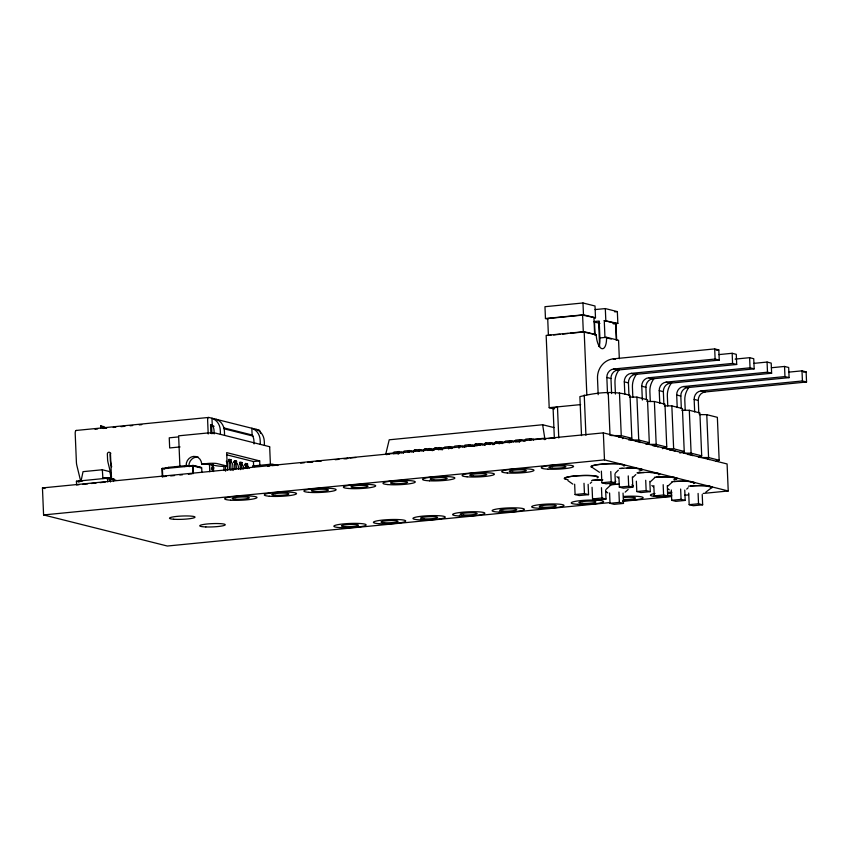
<?xml version="1.0" encoding="UTF-8"?>
<svg xmlns="http://www.w3.org/2000/svg" width="849" height="849" viewBox="0 0 849 849"><rect width="100%" height="100%" fill="white"/><g stroke="black" fill="none" stroke-linecap="round" stroke-linejoin="round"><path stroke-width="1.27" d="M81.111 480.767L83.032 471.651L102.326 469.762L109.935 471.673L111.293 479.483M167.486 468.361L168.304 467.353L187.003 465.517L190.558 466.409M615.472 472.978L618.348 470.176M606.303 489.183L610.718 485.087M632.929 477.361L635.805 474.57M650.398 481.744L654.802 477.658M667.855 486.137L672.27 482.041M590.246 483.357L591.721 481.999M625.172 492.133L628.175 489.48M686.724 489.088L688.189 487.729M705.806 492.144L710.592 488.493M628.578 439.517L631.847 438.286L630.054 395.401C613.891 390.37 595.934 392.663 579.888 396.621L581.523 435.611M646.047 443.9L649.305 442.679L647.511 399.783L636.92 397.12L629.438 397.056M662.422 448.686L666.773 447.062L664.969 404.166L654.388 401.513L646.906 401.439M679.879 453.079L684.23 451.445L682.437 408.549L671.846 405.896L664.364 405.833M698.43 457.059L701.699 455.839L699.894 412.943L689.314 410.279L681.821 410.216M715.898 461.442L719.156 460.222L717.363 417.326L706.771 414.662L699.289 414.599M184.18 466.557L185.379 466.324M639.106 471.036A17.044 2.197 -2.4 0 0 642.29 469.847L635.413 468.117A17.044 2.197 -2.4 0 0 619.515 468.489M658.697 474.835A17.044 2.197 -2.4 0 0 659.758 474.23L652.881 472.511A17.044 2.197 -2.4 0 0 636.973 472.872M674.032 479.812A17.044 2.197 -2.4 0 0 677.215 478.624L670.339 476.894A17.044 2.197 -2.4 0 0 654.441 477.255M693.622 483.612A17.044 2.197 -2.4 0 0 694.673 483.007L687.807 481.277A17.044 2.197 -2.4 0 0 671.899 481.648M711.239 488.037A17.044 2.197 -2.4 0 0 712.29 487.432L705.413 485.702A17.044 2.197 -2.4 0 0 688.486 486.169M112.673 479.261L113.957 479.101L113.405 479.834M108.821 478.412L110.317 478.189L110.476 481.988M187.332 466.366L188.605 466.292L187.077 466.218M110.317 478.189L105.234 477.722L102.888 477.955L102.92 478.634L102.326 469.762M604.966 337.446L604.255 320.561L617.849 323.427L617.35 311.604L605.316 308.58L595.096 309.577M550.99 335.175L548.412 335.429L547.701 318.545L582.605 315.117L595.499 317.813L595.011 305.99L582.976 302.976L544.962 306.701L545.461 318.524L547.86 319.128M545.461 318.524L583.475 314.799L595.499 317.813M614.729 311.87L617.35 311.604M613.02 323.66L615.599 323.405L616.31 340.3M613.912 323.809L617.849 323.427M619.324 358.713L618.56 340.311L606.526 337.297A12.788 5.052 84.4 0 1 601.899 348.663A12.788 5.052 84.4 0 1 596.21 334.708L584.186 331.683L546.162 335.408L549.197 407.69L554.291 408.974M553.58 334.92L560.043 334.294M562.632 334.039L567.801 333.53M570.379 333.275L583.305 332.001L596.21 334.708M598.768 346.519A12.788 5.052 84.4 0 0 599.903 337.944L606.526 337.297M598.184 394.689L597.494 378.389A18.062 16.428 -75.9 0 1 613.265 358.862L714.688 348.907L718.816 349.947L719.241 360.082L617.807 370.037L613.689 368.997A7.843 7.132 -75.9 0 0 606.844 377.465L607.523 393.777M716.185 350.202L718.816 349.947M718.976 354.585L732.156 353.29L736.274 354.33L736.699 364.465L635.275 374.42L631.147 373.38A7.843 7.132 -75.9 0 0 624.302 381.859L624.832 394.403M613.689 368.997L715.113 359.042L719.241 360.082M735.128 359.106L749.614 357.684L753.742 358.713L754.167 368.848L652.732 378.803L648.604 377.773A7.843 7.132 -75.9 0 0 641.77 386.242L642.343 400.038M631.147 373.38L732.581 363.425L736.699 364.465M753.901 363.361L767.072 362.067L771.2 363.107L771.624 373.231L670.201 383.186L666.072 382.156A7.843 7.132 -75.9 0 0 659.227 390.625L659.758 403.169M76.261 430.443L208.695 417.443M95.035 429.233L97.624 428.978M104.119 428.342L106.719 428.087M113.214 427.45L115.804 427.196M121.004 426.686L124.899 426.304M130.088 425.795L132.688 425.54M139.172 424.893L141.772 424.638M648.604 377.773L750.038 367.819L754.167 368.848M771.37 367.744L784.54 366.45L788.668 367.49L789.092 377.625L687.658 387.579L683.53 386.539A7.843 7.132 -75.9 0 0 676.695 395.008L677.215 407.562M666.072 382.156L767.496 372.202L771.624 373.231M788.827 372.127L801.997 370.843L806.125 371.873L806.55 382.008L705.116 391.962L700.998 390.922A7.843 7.132 -75.9 0 0 694.153 399.401L694.684 411.945M803.494 372.138L806.125 371.873M683.53 386.539L784.964 376.585L789.092 377.625M178.343 436.927L169.248 437.819L169.673 447.954L180.062 446.935M700.998 390.922L802.422 380.968L806.55 382.008M549.197 407.69L580.652 404.602M553.983 427.588L542.638 424.744L389.213 439.803L385.839 453.791L393.724 453.016M228.466 460.041L231.055 459.787L231.161 462.323M186.133 465.613A8.522 7.747 -75.9 0 1 193.561 456.401A8.522 7.747 -75.9 0 1 201.712 464.085L207.941 463.469A7.482 0.966 -2.4 0 1 216.919 463.543L227.235 466.133L226.672 452.623L259.667 460.911L259.879 465.825M168.601 467.884L162.159 468.361L164.61 468.977M189.794 466.122L192.893 465.348L201.478 467.512M187.3 466.048L190.197 465.761L187.3 466.048L189.507 466.6M233.974 461.421L236.553 461.177L236.659 463.703M201.287 467.99L192.691 465.836L162.392 468.807L162.721 476.703L166.202 476.363M165.268 468.064L167.656 468.446M239.471 462.811L242.05 462.556L242.156 465.082M226.779 454.831L253.437 461.527L259.667 460.911M244.968 464.191L247.547 463.936L247.706 467.735M227.235 466.133C218.575 467.417 210.297 463.66 201.712 464.085M79.053 484.705L76.59 484.949L76.431 481.234L107.6 478.167L110.073 478.794L110.179 481.266M211.412 468.011L214.022 467.746M211.252 469.094L213.831 468.839M401.842 452.973L401.81 452.22L399.168 451.551L394.488 452.008A3.619 1.433 84.4 0 0 393.299 453.483M411.977 451.986L411.945 451.222L409.292 450.564L404.623 451.021A3.619 1.433 84.4 0 0 403.317 453.324M413.452 452.326A3.619 1.433 84.4 0 1 414.747 450.023L419.417 449.567L422.07 450.235L422.102 450.989M423.577 451.328A3.619 1.433 84.4 0 1 424.871 449.025L429.552 448.569L432.194 449.238L432.258 450.755M433.701 450.341A3.619 1.433 84.4 0 1 434.996 448.039L439.676 447.582L442.318 448.24L442.382 449.758M452.485 448.007L452.453 447.253L449.8 446.585L445.131 447.041A3.619 1.433 84.4 0 0 443.942 448.516M462.609 447.02L462.578 446.256L459.925 445.587L455.255 446.043A3.619 1.433 84.4 0 0 454.066 447.519M472.734 446.022L472.702 445.258L470.059 444.6L465.379 445.056A3.619 1.433 84.4 0 0 464.085 447.359M474.209 446.362A3.619 1.433 84.4 0 1 475.514 444.059L480.184 443.603L482.837 444.271L482.869 445.025M484.344 445.364A3.619 1.433 84.4 0 1 485.639 443.061L490.308 442.605L492.961 443.274L493.025 444.791M494.468 444.377A3.619 1.433 84.4 0 1 495.763 442.074L500.443 441.618L503.086 442.276L503.117 443.04M513.242 442.042L513.21 441.289L510.567 440.62L505.887 441.077A3.619 1.433 84.4 0 0 504.709 442.552M523.377 441.056L523.345 440.291L520.692 439.623L516.022 440.09A3.619 1.433 84.4 0 0 514.834 441.554M533.501 440.058L533.469 439.294L530.816 438.636L526.147 439.092A3.619 1.433 84.4 0 0 524.852 441.395M401.609 452.241L404.23 451.976M410.799 451.339L414.737 450.946M419.99 450.437L423.927 450.044M429.859 449.461L434.444 449.015M439.697 448.505L444.95 447.985M451.509 447.338L454.141 447.083M462.015 446.309L464.647 446.054M472.532 445.279L475.153 445.025M480.407 444.505L485.66 443.985M490.626 443.507L494.85 443.082M501.419 442.446L505.367 442.053M511.926 441.406L515.874 441.024M522.432 440.376L526.38 439.994M532.949 439.347L544.761 438.19L544.825 439.708M609.455 502.64L167.327 546.024L43.586 514.94L42.45 487.92L603.352 432.873L727.094 463.957L728.23 490.977L703.152 493.439M82.756 484.344L87.691 483.856M91.395 483.495L96.064 483.039M99.959 482.657L105.159 482.136M170.628 475.928L174.576 475.536M179.85 475.026L182.482 474.761M188.382 474.188L191.863 473.848M300.631 463.108L304.324 462.747M309.248 462.259L312.941 461.898M335.281 459.702L338.974 459.341M343.898 458.863L347.591 458.492M43.586 514.94L604.477 459.893L642.205 469.37M601.379 471.131L601.867 482.752L611.216 481.839L615.345 482.869L614.963 473.827M615.345 482.869L605.995 483.792L601.867 482.752M618.9 476.809L619.335 487.135L628.684 486.222L632.802 487.252L632.367 476.926M632.802 487.252L623.453 488.175L619.335 487.135M574.656 484.195L575.091 494.532L584.441 493.609L588.559 494.649L588.134 484.323M588.559 494.649L579.209 495.561L575.091 494.532M636.357 481.192L636.792 491.529L646.142 490.605L650.27 491.645L649.835 481.309M650.27 491.645L640.921 492.558L636.792 491.529M592.061 487.294L592.549 498.915L601.899 498.002L606.027 499.032L605.645 489.99M606.027 499.032L596.677 499.955L592.549 498.915M653.826 485.575L654.261 495.912L663.6 494.988L667.728 496.028L667.293 485.702M667.728 496.028L658.378 496.952L654.261 495.912M622.646 501.334L671.474 496.548M684.676 495.254L688.635 494.861M609.582 492.972L610.017 503.298L619.367 502.385L623.484 503.425L623.049 493.089M623.484 503.425L614.135 504.338L610.017 503.298M671.283 489.969L671.718 500.294L681.068 499.382L685.196 500.411L684.761 490.085M685.196 500.411L675.846 501.334L671.718 500.294M688.698 493.057L689.176 504.677L698.525 503.765L702.654 504.805L702.219 494.468M702.654 504.805L693.304 505.717L689.176 504.677M594.268 321.527L599.192 321.049L599.903 337.944M113.957 479.101L109.659 479.059M174.798 467.375L176.825 467.385M108.322 478.836L109.797 478.719L109.765 478.051M611.28 435.548L621.256 435.633L631.847 438.286M628.738 439.931L638.724 440.015L649.305 442.679M646.206 444.314L656.181 444.398L666.773 447.062M666.157 448.728L673.65 448.792L684.23 451.445M683.625 453.111L691.107 453.175L701.699 455.839M699.841 457.484L708.575 457.558L719.156 460.222M639.902 468.807L641.313 469.306M604.255 320.561L615.599 323.405M606.228 337.764L611.269 339.027M613.265 358.862L615.323 359.382M606.844 377.465L610.972 378.505A7.843 7.132 -75.9 0 1 617.807 370.037M624.302 381.859L628.43 382.888A7.843 7.132 -75.9 0 1 635.275 374.42M641.77 386.242L645.898 387.271A7.843 7.132 -75.9 0 1 652.732 378.803M659.227 390.625L663.356 391.665A7.843 7.132 -75.9 0 1 670.201 383.186M676.695 395.008L680.813 396.048A7.843 7.132 -75.9 0 1 687.658 387.579M694.153 399.401L698.281 400.431A7.843 7.132 -75.9 0 1 705.116 391.962M655.566 472.723L659.673 473.763M673.024 477.117L677.131 478.146M690.492 481.5L694.588 482.529M708.098 485.925L712.205 486.955M640.199 468.881L728.23 490.977M495.763 442.074L497.535 442.52M502.268 443.581L500.507 443.136A2.08 0.828 84.4 0 0 499.934 443.592M485.639 443.061L487.4 443.507M475.514 444.059L477.276 444.505M451.636 448.548L449.864 448.102A2.08 0.828 84.4 0 0 449.301 448.559M441.501 449.546L439.74 449.1A2.08 0.828 84.4 0 0 439.166 449.556M434.996 448.039L437.649 448.697M424.871 449.025L426.644 449.471M414.747 450.023L416.509 450.469M214.181 433.913L214.054 430.751A11.292 10.273 -75.9 0 0 212.25 424.988L210.531 424.553L210.902 433.425M224.03 427.949L252.121 435.006A11.292 10.273 -75.9 0 1 253.925 440.758L254.063 443.931M214.118 426.294L211.592 425.657L211.932 433.786M224.2 428.83L253.182 436.11M277.772 465.528L272.041 464.085L252.567 466.005L254.859 466.579M100.861 428.246L100.766 425.88L104.204 426.739L105.923 428.299M231.055 459.787L228.986 459.277L229.41 469.401M236.553 461.177L234.483 460.657L234.855 469.518M242.05 462.556L239.991 462.036L240.309 469.635M247.547 463.936L245.488 463.416L245.701 468.489M187.045 465.836L188.881 466.303A8.522 7.747 -75.9 0 1 198.337 457.176M113.713 479.706L116.186 480.332M102.888 477.955L104.852 478.443M79.933 481.68A5.2 0.669 -2.4 0 0 78.639 481.786L79.159 481.245M76.431 481.234L78.639 481.786M42.45 487.92L44.997 488.568M594.183 321.941L599.914 323.384M675.051 451.021L671.41 450.193A16.195 2.091 -2.4 0 0 669.394 450.023M592.846 467.863L599.468 472.309M567.949 480.672L572.842 484.132M667.739 488.631L669.309 489.852M606.186 491.667L607.767 492.898M651.852 485.469L653.369 486.774M616.926 476.703L618.443 477.998M187.894 466.356L187.003 465.517L187.045 466.441M100.766 425.88L103.44 428.522M111.686 466.844L110.773 463.098A6.898 2.727 84.4 0 1 110.317 459.829L110.105 454.767A1.709 1.549 -75.9 0 1 110.816 453.228M542.638 424.744L544.761 438.19M243.854 468.202L243.79 467.65A5.126 4.659 -75.9 0 0 239.577 463.681M241.785 467.682L241.732 467.13A5.126 4.659 -75.9 0 0 239.8 463.947M801.997 370.843L802.422 380.968M784.54 366.45L784.964 376.585M767.072 362.067L767.496 372.202M749.614 357.684L750.038 367.819M732.156 353.29L732.581 363.425M714.688 348.907L715.113 359.042M706.771 414.662L708.575 457.558M698.281 400.431L698.801 412.975M698.101 493.439L698.525 503.765M689.314 410.279L691.107 453.175M685.228 410.354L684.803 400.314A18.062 16.428 -75.9 0 1 689.112 387.186M680.813 396.048L681.344 408.592M680.633 489.045L681.068 499.382M671.846 405.896L673.65 448.792M667.76 405.971L667.346 395.931A18.062 16.428 -75.9 0 1 671.655 382.793M663.356 391.665L663.876 404.209M663.175 484.662L663.6 494.988M654.388 401.513L656.181 444.398M650.302 401.577L649.878 391.548A18.062 16.428 -75.9 0 1 654.186 378.41M645.898 387.271L646.418 399.826M645.707 480.279L646.142 490.605M636.92 397.12L638.724 440.015M632.845 397.194L632.42 387.155A18.062 16.428 -75.9 0 1 636.729 374.027M628.43 382.888L628.96 395.432M628.249 475.886L628.684 486.222M619.462 392.737L621.256 435.633M615.939 323.363L616.661 340.438M615.429 394.063L614.963 382.772A18.062 16.428 -75.9 0 1 619.261 369.644M618.932 492.049L619.367 502.385M610.972 378.505L611.598 393.554M605.316 308.58L605.815 320.391M608.234 392.641L610.028 435.537M610.781 471.503L611.216 481.839M598.587 321.601L599.638 346.562M603.352 432.873L604.477 459.893M594.523 321.877L595.064 335.015M601.463 487.666L601.899 498.002M593.95 317.972L594.65 334.856M582.976 302.976L583.475 314.799M584.186 331.683L586.829 394.764M582.605 315.117L583.305 332.001M584.239 394.997L585.927 435.293M584.006 483.283L584.441 493.609M558.769 437.967L557.464 406.767L553.102 408.401L554.355 438.296M269.674 446.935L270.449 465.432M264.464 445.407L264.283 441.183A13.849 12.597 -75.9 0 0 255.963 429.286M260.335 444.377L260.155 440.153A13.849 12.597 -75.9 0 0 251.835 428.246L252.121 435.006M253.437 461.527L253.639 466.441M238.463 469.37L238.293 466.271A5.126 4.659 -75.9 0 0 234.08 462.302M236.393 468.85L236.234 465.751A5.126 4.659 -75.9 0 0 233.772 462.249M233.061 470.537L232.796 464.891A5.126 4.659 -75.9 0 0 228.583 460.922M231.002 470.017L230.737 464.371A5.126 4.659 -75.9 0 0 228.805 461.187M227.617 470.42L227.299 463.512A5.126 4.659 -75.9 0 0 226.269 461.177M224.582 435.399L224.412 431.175A13.849 12.597 -75.9 0 0 216.092 419.268M225.399 466.09L225.611 471.184M223.807 465.496L224.019 470.558M220.464 434.359L220.284 430.135A13.849 12.597 -75.9 0 0 211.963 418.239L212.25 424.988M213.184 463.607L213.513 471.535M212.208 464.562L212.483 471.131M208.207 433.998L207.634 420.488A3.407 1.348 84.4 0 1 208.865 417.453L259.051 430.061A3.407 1.348 84.4 0 1 260.537 433.34M209.459 463.862L209.788 471.757M201.903 472.5L201.701 467.714L193.116 465.56L193.413 472.723M192.691 465.836L193.02 473.731M179.892 466.218L178.619 435.824L206.668 433.075A7.482 0.966 -2.4 0 1 215.646 433.149L269.271 446.616A7.482 0.966 -2.4 0 1 269.611 447.052M168.304 467.353L168.346 468.277M161.947 468.616L162.297 476.979M113.416 478.963L113.522 481.5M111.516 478.794L110.466 453.769A1.709 1.549 -75.9 0 0 108.842 452.23A1.709 1.549 -75.9 0 0 107.356 454.077L107.568 459.139A6.898 2.727 84.4 0 0 108.014 462.397L111.368 476.162A6.898 2.727 84.4 0 1 111.484 476.682M107.6 478.167L107.749 481.882M106.603 478.072L106.634 478.751M105.234 477.722L105.255 478.401M568.002 479.664A17.044 2.197 -2.4 0 1 578.668 475.673A17.044 2.197 -2.4 0 1 597.144 477.881M615.557 481.096A17.044 2.197 -2.4 0 1 614.612 482.264M591.859 480.396A17.044 2.197 -2.4 0 1 602.758 479.823M631.773 484.981A17.044 2.197 -2.4 0 1 632.07 486.647M610.346 484.694A17.044 2.197 -2.4 0 1 618.03 484.248M78.607 481.107A5.2 0.669 -2.4 0 1 79.912 481.001M81.26 480.948A5.2 0.669 -2.4 0 1 82.576 480.927M459.309 447.954A2.08 0.828 84.4 0 1 459.776 447.126M519.397 441.926A3.619 1.433 84.4 0 1 520.692 439.623M530.667 440.164A2.08 0.828 84.4 0 1 530.88 440.153M529.638 440.111A3.619 1.433 84.4 0 1 530.816 438.636M485.012 445.438A2.08 0.828 84.4 0 1 485.129 445.046M489.12 444.08A3.619 1.433 84.4 0 1 490.308 442.605M489.809 444.579A2.08 0.828 84.4 0 1 490.372 444.123M478.995 445.078A3.619 1.433 84.4 0 1 480.184 443.603M510.058 442.594A2.08 0.828 84.4 0 1 510.631 442.138M509.273 442.923A3.619 1.433 84.4 0 1 510.567 440.62M479.844 445.29A2.08 0.828 84.4 0 1 480.247 445.12M418.228 451.042A3.619 1.433 84.4 0 1 419.417 449.567M419.077 451.254A2.08 0.828 84.4 0 1 419.48 451.084M458.63 447.89A3.619 1.433 84.4 0 1 459.925 445.587M409.144 452.093A2.08 0.828 84.4 0 1 409.356 452.082M408.104 452.029A3.619 1.433 84.4 0 1 409.292 450.564M499.138 443.91A3.619 1.433 84.4 0 1 500.443 441.618M398.542 453.918A2.08 0.828 84.4 0 1 399.232 453.069M397.863 453.854A3.619 1.433 84.4 0 1 399.168 451.551M448.505 448.888A3.619 1.433 84.4 0 1 449.8 446.585M428.363 450.044A3.619 1.433 84.4 0 1 429.552 448.569M429.201 450.267A2.08 0.828 84.4 0 1 429.615 450.087M438.381 449.874A3.619 1.433 84.4 0 1 439.676 447.582M469.911 446.128A2.08 0.828 84.4 0 1 470.123 446.118M468.871 446.065A3.619 1.433 84.4 0 1 470.059 444.6M623.782 466.059A17.044 2.197 -2.4 0 0 624.832 465.464L617.955 463.734A17.044 2.197 -2.4 0 0 597.229 464.647A17.044 2.197 -2.4 0 0 592.315 467.449M671.888 495.116A8.522 1.093 -2.4 0 1 665.627 495.614M667.463 493.354A8.522 1.093 -2.4 0 1 671.58 493.386M623.537 497.503A8.522 1.093 -2.4 0 1 635.487 497.992A8.522 1.093 -2.4 0 1 623.898 499.52M637.854 472.914A16.195 2.091 -2.4 0 1 644.136 472.564M650.514 472.543A16.195 2.091 -2.4 0 1 655.81 472.914M641.462 469.847A16.195 2.091 -2.4 0 1 640.517 470.41M620.619 468.51A16.195 2.091 -2.4 0 1 622.678 468.361M626.902 468.17A16.195 2.091 -2.4 0 1 634.744 468.224M673.735 481.606A16.195 2.091 -2.4 0 1 687.743 481.415M693.813 482.561A16.195 2.091 -2.4 0 1 693.76 483.102M623.569 496.463A16.195 2.091 -2.4 0 1 643.149 497.737A16.195 2.091 -2.4 0 1 623.028 500.549M671.57 496.262A16.195 2.091 -2.4 0 1 652.796 496.145A16.195 2.091 -2.4 0 1 655.004 493.492M667.802 492.346A16.195 2.091 -2.4 0 1 671.93 492.293M609.9 484.8A16.195 2.091 -2.4 0 1 619.25 484.291M592.209 480.428A16.195 2.091 -2.4 0 1 602.588 479.897M565.943 479.048A16.195 2.091 -2.4 0 1 577.532 475.811A16.195 2.091 -2.4 0 1 597.229 476.841M690.513 486.053A16.195 2.091 -2.4 0 1 706.272 485.872M708.947 486.19A16.195 2.091 -2.4 0 1 710.687 486.615M711.377 487.124A16.195 2.091 -2.4 0 1 710.963 487.676M676.462 478.433A16.195 2.091 -2.4 0 1 674.223 479.568M656.245 477.223A16.195 2.091 -2.4 0 1 671.835 477.149M674.371 477.478A16.195 2.091 -2.4 0 1 675.953 477.913M592.369 467.152A16.195 2.091 -2.4 0 1 596.2 464.965M597.218 464.796A16.195 2.091 -2.4 0 1 618.019 463.872M621.723 464.265A16.195 2.091 -2.4 0 1 624.068 465.21M618.465 436.98A16.195 2.091 -2.4 0 1 622.625 438.657M307.816 462.27A16.195 2.091 -2.4 0 1 312.538 461.686M315.913 461.421A16.195 2.091 -2.4 0 1 321.187 461.187M267.509 466.281A16.195 2.091 -2.4 0 1 269.621 465.952M272.02 465.666A16.195 2.091 -2.4 0 1 277.761 465.22M544.039 439.188A16.195 2.091 -2.4 0 1 546.066 438.848M548.401 438.551A16.195 2.091 -2.4 0 1 555.108 438.01M507.638 442.573A16.195 2.091 -2.4 0 1 511.416 442.17M515.555 441.894A16.195 2.091 -2.4 0 1 519.768 441.756M229.941 469.847A16.195 2.091 -2.4 0 1 234.282 469.37M240.532 468.998A16.195 2.091 -2.4 0 1 243.674 468.935M707.641 459.139A16.195 2.091 -2.4 0 1 709.456 459.553M464.605 447.009A16.195 2.091 -2.4 0 1 466.568 446.67M471.068 446.128A16.195 2.091 -2.4 0 1 477.276 445.725M687.743 454.47A16.195 2.091 -2.4 0 1 692.784 455.722M427.631 450.458A16.195 2.091 -2.4 0 1 434.306 449.79M439.57 449.546A16.195 2.091 -2.4 0 1 442.669 449.503M652.892 445.704A16.195 2.091 -2.4 0 1 657.869 446.967M635.445 441.321A16.195 2.091 -2.4 0 1 640.401 442.584M386.21 454.639A16.195 2.091 -2.4 0 1 389.489 454.151M393.342 453.769A16.195 2.091 -2.4 0 1 399.624 453.44M345.851 458.672A16.195 2.091 -2.4 0 1 347.814 458.322M350.085 458.014A16.195 2.091 -2.4 0 1 355.689 457.515M244.777 465.008A5.126 4.659 -75.9 0 1 247.229 468.521M245.085 465.061A5.126 4.659 -75.9 0 1 249.15 468.393M76.431 430.454A3.407 1.348 84.4 0 0 75.2 433.489L76.399 462.196A6.898 2.727 84.4 0 0 76.856 465.464L80.199 479.218A6.898 2.727 84.4 0 1 80.506 480.821M205.84 526.942A12.788 1.645 -2.4 0 0 225.272 524.778A12.788 1.645 -2.4 0 0 206.403 524.066A12.788 1.645 -2.4 0 0 205.84 526.942M173.62 519.238A12.788 1.645 -2.4 0 0 194.729 517.508A12.788 1.645 -2.4 0 0 178.417 516.256A12.788 1.645 -2.4 0 0 173.62 519.238M344.927 526.645A8.522 1.093 -2.4 0 0 358.416 525.319A8.522 1.093 -2.4 0 0 346.519 524.693A8.522 1.093 -2.4 0 0 344.927 526.645M230.61 500.178A16.195 2.091 -2.4 0 0 256.791 497.811A16.195 2.091 -2.4 0 0 235.046 496.421A16.195 2.091 -2.4 0 0 230.61 500.178M387.813 484.567A16.195 2.091 -2.4 0 0 414.79 482.476A16.195 2.091 -2.4 0 0 394.732 480.778A16.195 2.091 -2.4 0 0 387.813 484.567M235.789 499.233A8.522 1.093 -2.4 0 0 249.277 497.907A8.522 1.093 -2.4 0 0 237.38 497.27A8.522 1.093 -2.4 0 0 235.789 499.233M393.83 483.686A8.522 1.093 -2.4 0 0 407.541 482.412A8.522 1.093 -2.4 0 0 395.963 481.712A8.522 1.093 -2.4 0 0 393.83 483.686M429.541 480.821A16.195 2.091 -2.4 0 0 454.82 478.21A16.195 2.091 -2.4 0 0 431.695 477.127A16.195 2.091 -2.4 0 0 429.541 480.821M308.792 492.335A16.195 2.091 -2.4 0 0 335.684 490.213A16.195 2.091 -2.4 0 0 315.425 488.557A16.195 2.091 -2.4 0 0 308.792 492.335M269.335 496.23A16.195 2.091 -2.4 0 0 296.142 494.076A16.195 2.091 -2.4 0 0 275.681 492.452A16.195 2.091 -2.4 0 0 269.335 496.23M582.372 503.34A8.522 1.093 -2.4 0 0 595.86 502.014A8.522 1.093 -2.4 0 0 583.963 501.388A8.522 1.093 -2.4 0 0 582.372 503.34M433.659 479.812A8.522 1.093 -2.4 0 0 447.147 478.486A8.522 1.093 -2.4 0 0 435.25 477.86A8.522 1.093 -2.4 0 0 433.659 479.812M314.937 491.465A8.522 1.093 -2.4 0 0 328.425 490.138A8.522 1.093 -2.4 0 0 316.528 489.512A8.522 1.093 -2.4 0 0 314.937 491.465M542.798 507.224A8.522 1.093 -2.4 0 0 556.286 505.898A8.522 1.093 -2.4 0 0 544.389 505.272A8.522 1.093 -2.4 0 0 542.798 507.224M275.363 495.349A8.522 1.093 -2.4 0 0 288.851 494.022A8.522 1.093 -2.4 0 0 276.954 493.386A8.522 1.093 -2.4 0 0 275.363 495.349M502.969 511.098A8.522 1.093 -2.4 0 0 516.68 509.825A8.522 1.093 -2.4 0 0 505.102 509.124A8.522 1.093 -2.4 0 0 502.969 511.098M463.65 514.993A8.522 1.093 -2.4 0 0 477.138 513.666A8.522 1.093 -2.4 0 0 465.241 513.04A8.522 1.093 -2.4 0 0 463.65 514.993M348.366 488.462A16.195 2.091 -2.4 0 0 375.258 486.328A16.195 2.091 -2.4 0 0 354.999 484.673A16.195 2.091 -2.4 0 0 348.366 488.462M424.076 518.877A8.522 1.093 -2.4 0 0 437.564 517.55A8.522 1.093 -2.4 0 0 425.667 516.924A8.522 1.093 -2.4 0 0 424.076 518.877M552.381 468.16A8.522 1.093 -2.4 0 0 565.88 466.833A8.522 1.093 -2.4 0 0 553.972 466.207A8.522 1.093 -2.4 0 0 552.381 468.16M512.807 472.044A8.522 1.093 -2.4 0 0 526.306 470.717A8.522 1.093 -2.4 0 0 514.398 470.091A8.522 1.093 -2.4 0 0 512.807 472.044M473.233 475.928A8.522 1.093 -2.4 0 0 486.721 474.602A8.522 1.093 -2.4 0 0 474.824 473.975A8.522 1.093 -2.4 0 0 473.233 475.928M384.501 522.761A8.522 1.093 -2.4 0 0 397.99 521.435A8.522 1.093 -2.4 0 0 386.093 520.808A8.522 1.093 -2.4 0 0 384.501 522.761M354.511 487.581A8.522 1.093 -2.4 0 0 367.999 486.254A8.522 1.093 -2.4 0 0 356.102 485.628A8.522 1.093 -2.4 0 0 354.511 487.581M339.6 527.579A16.195 2.091 -2.4 0 0 365.898 525.244A16.195 2.091 -2.4 0 0 344.365 523.822A16.195 2.091 -2.4 0 0 339.6 527.579M378.994 523.684A16.195 2.091 -2.4 0 0 405.429 521.403A16.195 2.091 -2.4 0 0 384.162 519.917A16.195 2.091 -2.4 0 0 378.994 523.684M421.03 519.928A16.195 2.091 -2.4 0 0 445.279 517.115A16.195 2.091 -2.4 0 0 420.998 516.309A16.195 2.091 -2.4 0 0 421.03 519.928M459.426 515.99A16.195 2.091 -2.4 0 0 484.8 513.412A16.195 2.091 -2.4 0 0 461.803 512.297A16.195 2.091 -2.4 0 0 459.426 515.99M499.297 512.127A16.195 2.091 -2.4 0 0 524.395 509.485A16.195 2.091 -2.4 0 0 501.059 508.445A16.195 2.091 -2.4 0 0 499.297 512.127M539.37 508.264A16.195 2.091 -2.4 0 0 564.001 505.516A16.195 2.091 -2.4 0 0 540.102 504.614A16.195 2.091 -2.4 0 0 539.37 508.264M577.851 504.327A16.195 2.091 -2.4 0 0 603.48 501.812A16.195 2.091 -2.4 0 0 580.865 500.602A16.195 2.091 -2.4 0 0 577.851 504.327M547.86 469.147A16.195 2.091 -2.4 0 0 573.489 466.632A16.195 2.091 -2.4 0 0 550.884 465.422A16.195 2.091 -2.4 0 0 547.86 469.147M507.256 472.967A16.195 2.091 -2.4 0 0 533.724 470.686A16.195 2.091 -2.4 0 0 512.531 469.2A16.195 2.091 -2.4 0 0 507.256 472.967M467.088 476.809A16.195 2.091 -2.4 0 0 493.98 474.676A16.195 2.091 -2.4 0 0 473.721 473.02A16.195 2.091 -2.4 0 0 467.088 476.809"/></g></svg>
